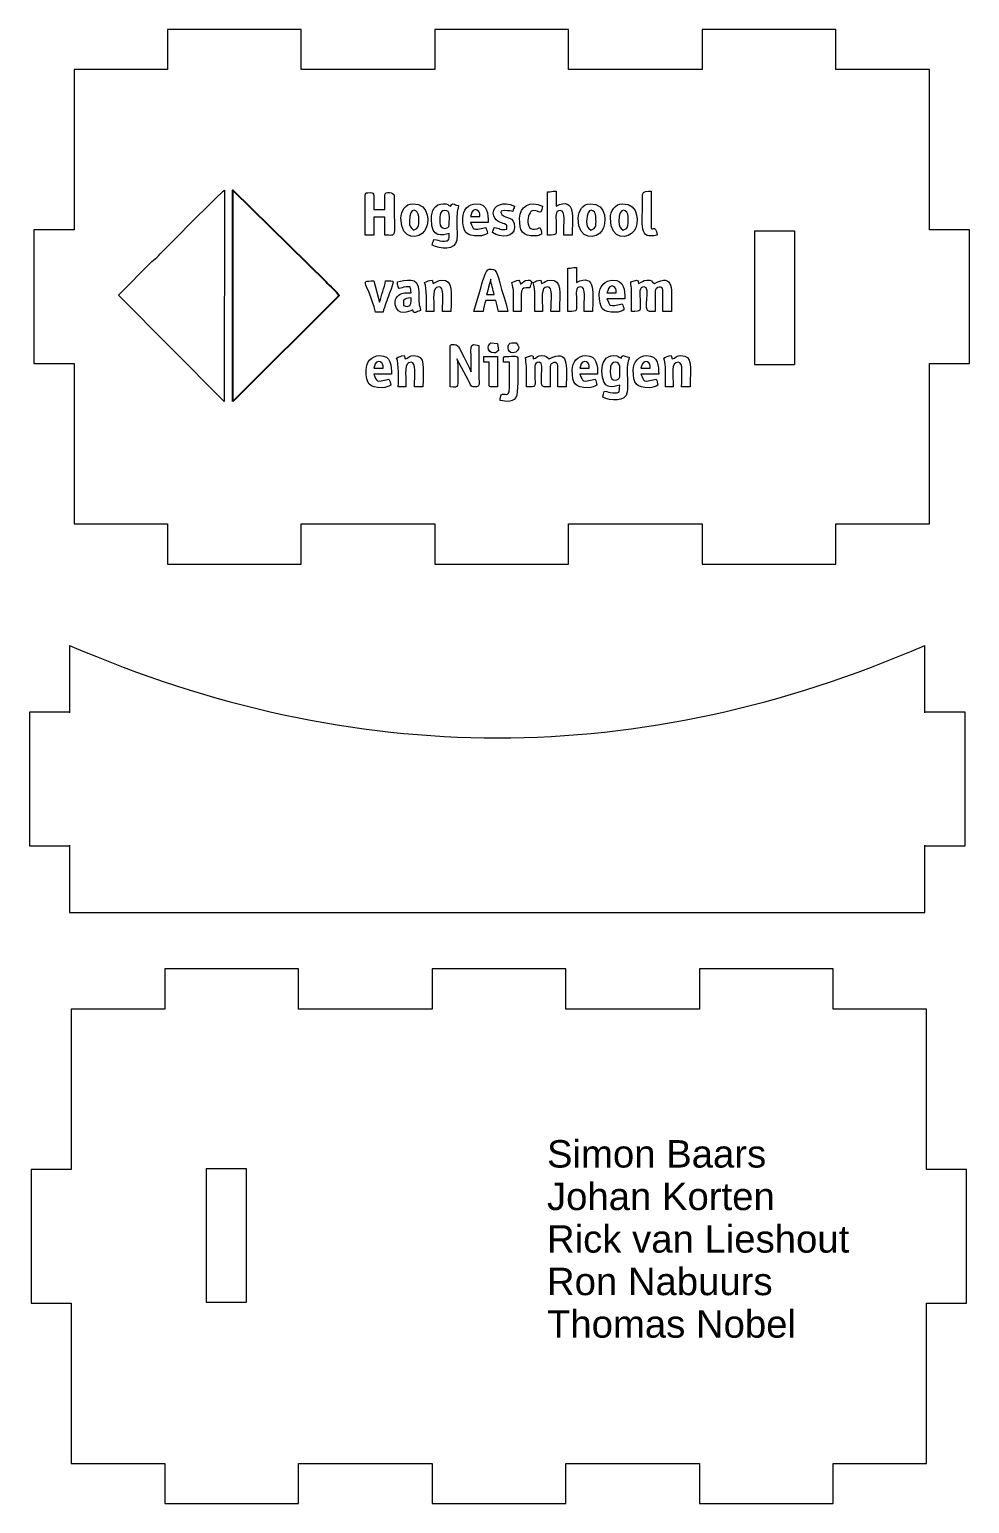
# Model space of a CAD drawing. Header units: centimetres. Extents: x -10.5 to 10.5, y -5.5 to 5.5.
# Drawn here: x -3.48 to 3.49, y -5.41 to 5.51 of the extents above; entities that cross this region are included whole.
import ezdxf

# ---------------------------------------------------------------- set-up
doc = ezdxf.new("R2010")
doc.units = ezdxf.units.CM
doc.header["$MEASUREMENT"] = 0
doc.layers.add('Laag 1', color=7, linetype='Continuous')
doc.styles.add('0', font='arial.ttf', dxfattribs={"height": 1})
doc.styles.add('1', font='Arial', dxfattribs={"height": 1})
doc.styles.add('2', font='Arial', dxfattribs={"height": 1})
doc.styles.add('3', font='Arial', dxfattribs={"height": 1})
doc.styles.add('4', font='Arial', dxfattribs={"height": 1})

msp = doc.modelspace()

# ---------------------------------------------------------------- linework, layer by layer
at = {"layer": 'Laag 1', "color": 1, "lineweight": 9}
for points in [[(-1.46469, 5.51258), (-1.46469, 5.51258), (-2.45526, 5.51258), (-2.45526, 5.51258)], [(-2.45526, 5.51258), (-2.45526, 5.51258), (-2.45526, 5.21541), (-2.45526, 5.21541)], [(-1.46469, 5.21541), (-1.46469, 5.21541), (-1.46469, 5.51258), (-1.46469, 5.51258)], [(0.51644, 5.51258), (0.51644, 5.51258), (-0.47412, 5.51258), (-0.47412, 5.51258)], [(-0.47412, 5.51258), (-0.47412, 5.51258), (-0.47412, 5.21541), (-0.47412, 5.21541)], [(0.51644, 5.21541), (0.51644, 5.21541), (0.51644, 5.51258), (0.51644, 5.51258)], [(2.49758, 5.51258), (2.49758, 5.51258), (1.50701, 5.51258), (1.50701, 5.51258)], [(1.50701, 5.51258), (1.50701, 5.51258), (1.50701, 5.21541), (1.50701, 5.21541)], [(2.49758, 5.21541), (2.49758, 5.21541), (2.49758, 5.51258), (2.49758, 5.51258)], [(-2.45526, 5.21541), (-2.45526, 5.21541), (-3.14865, 5.21541), (-3.14865, 5.21541)], [(-3.14865, 5.21541), (-3.14865, 5.21541), (-3.14865, 4.02673), (-3.14865, 4.02673)], [(-0.47412, 5.21541), (-0.47412, 5.21541), (-1.46469, 5.21541), (-1.46469, 5.21541)], [(1.50701, 5.21541), (1.50701, 5.21541), (0.51644, 5.21541), (0.51644, 5.21541)], [(3.19097, 5.21541), (3.19097, 5.21541), (2.49758, 5.21541), (2.49758, 5.21541)], [(3.19097, 4.02673), (3.19097, 4.02673), (3.19097, 5.21541), (3.19097, 5.21541)], [(-3.14865, 4.02673), (-3.14865, 4.02673), (-3.44582, 4.02673), (-3.44582, 4.02673)], [(-3.44582, 4.02673), (-3.44582, 4.02673), (-3.44582, 3.03616), (-3.44582, 3.03616)], [(1.8938, 4.01997), (1.8938, 4.01997), (2.19097, 4.01997), (2.19097, 4.01997)], [(1.8938, 4.01997), (1.8938, 4.01997), (1.8938, 3.0294), (1.8938, 3.0294)], [(2.19097, 4.01997), (2.19097, 4.01997), (2.19097, 3.0294), (2.19097, 3.0294)], [(3.48814, 4.02673), (3.48814, 4.02673), (3.19097, 4.02673), (3.19097, 4.02673)], [(3.48814, 3.03616), (3.48814, 3.03616), (3.48814, 4.02673), (3.48814, 4.02673)], [(-3.44582, 3.03616), (-3.44582, 3.03616), (-3.14865, 3.03616), (-3.14865, 3.03616)], [(-3.14865, 3.03616), (-3.14865, 3.03616), (-3.14865, 1.84748), (-3.14865, 1.84748)], [(1.8938, 3.0294), (1.8938, 3.0294), (2.19097, 3.0294), (2.19097, 3.0294)], [(3.19097, 1.84748), (3.19097, 1.84748), (3.19097, 3.03616), (3.19097, 3.03616)], [(3.19097, 3.03616), (3.19097, 3.03616), (3.48814, 3.03616), (3.48814, 3.03616)], [(-3.14865, 1.84748), (-3.14865, 1.84748), (-2.45526, 1.84748), (-2.45526, 1.84748)], [(-2.45526, 1.84748), (-2.45526, 1.84748), (-2.45526, 1.55032), (-2.45526, 1.55032)], [(-1.46469, 1.84748), (-1.46469, 1.84748), (-0.47412, 1.84748), (-0.47412, 1.84748)], [(-1.46469, 1.55032), (-1.46469, 1.55032), (-1.46469, 1.84748), (-1.46469, 1.84748)], [(-0.47412, 1.84748), (-0.47412, 1.84748), (-0.47412, 1.55032), (-0.47412, 1.55032)], [(0.51644, 1.55032), (0.51644, 1.55032), (0.51644, 1.84748), (0.51644, 1.84748)], [(0.51644, 1.84748), (0.51644, 1.84748), (1.50701, 1.84748), (1.50701, 1.84748)], [(1.50701, 1.84748), (1.50701, 1.84748), (1.50701, 1.55032), (1.50701, 1.55032)], [(2.49758, 1.55032), (2.49758, 1.55032), (2.49758, 1.84748), (2.49758, 1.84748)], [(2.49758, 1.84748), (2.49758, 1.84748), (3.19097, 1.84748), (3.19097, 1.84748)], [(-2.45526, 1.55032), (-2.45526, 1.55032), (-1.46469, 1.55032), (-1.46469, 1.55032)], [(-0.47412, 1.55032), (-0.47412, 1.55032), (0.51644, 1.55032), (0.51644, 1.55032)], [(1.50701, 1.55032), (1.50701, 1.55032), (2.49758, 1.55032), (2.49758, 1.55032)], [(-3.18213, 0.94739), (-3.18213, 0.94739), (-3.18213, 0.44739), (-3.18213, 0.44739)], [(-3.18213, 0.94739), (-1.06571, 0.03347), (1.04749, 0.03347), (3.15749, 0.94739)], [(3.15749, 0.44739), (3.15749, 0.44739), (3.15749, 0.94739), (3.15749, 0.94739)], [(-3.18213, 0.45305), (-3.18213, 0.45305), (-3.4793, 0.45305), (-3.4793, 0.45305)], [(-3.4793, 0.45305), (-3.4793, 0.45305), (-3.4793, -0.53752), (-3.4793, -0.53752)], [(3.45466, 0.45305), (3.45466, 0.45305), (3.15749, 0.45305), (3.15749, 0.45305)], [(3.45466, -0.53752), (3.45466, -0.53752), (3.45466, 0.45305), (3.45466, 0.45305)], [(-3.4793, -0.53752), (-3.4793, -0.53752), (-3.18213, -0.53752), (-3.18213, -0.53752)], [(-3.18213, -0.53362), (-3.18213, -0.53362), (-3.18213, -1.03362), (-3.18213, -1.03362)], [(3.15749, -1.03312), (3.15749, -1.03312), (3.15749, -0.53312), (3.15749, -0.53312)], [(3.15749, -0.53752), (3.15749, -0.53752), (3.45466, -0.53752), (3.45466, -0.53752)], [(-3.18213, -1.03362), (-3.18213, -1.03362), (3.15749, -1.03312), (3.15749, -1.03312)], [(-1.48585, -1.45126), (-1.48585, -1.45126), (-2.47642, -1.45126), (-2.47642, -1.45126)], [(-2.47642, -1.45126), (-2.47642, -1.45126), (-2.47642, -1.74843), (-2.47642, -1.74843)], [(-1.48585, -1.74843), (-1.48585, -1.74843), (-1.48585, -1.45126), (-1.48585, -1.45126)], [(0.49528, -1.45126), (0.49528, -1.45126), (-0.49528, -1.45126), (-0.49528, -1.45126)], [(-0.49528, -1.45126), (-0.49528, -1.45126), (-0.49528, -1.74843), (-0.49528, -1.74843)], [(0.49528, -1.74843), (0.49528, -1.74843), (0.49528, -1.45126), (0.49528, -1.45126)], [(2.47642, -1.45126), (2.47642, -1.45126), (1.48585, -1.45126), (1.48585, -1.45126)], [(1.48585, -1.45126), (1.48585, -1.45126), (1.48585, -1.74843), (1.48585, -1.74843)], [(2.47642, -1.74843), (2.47642, -1.74843), (2.47642, -1.45126), (2.47642, -1.45126)], [(-2.47642, -1.74843), (-2.47642, -1.74843), (-3.16981, -1.74843), (-3.16981, -1.74843)], [(-3.16981, -1.74843), (-3.16981, -1.74843), (-3.16981, -2.93711), (-3.16981, -2.93711)], [(-0.49528, -1.74843), (-0.49528, -1.74843), (-1.48585, -1.74843), (-1.48585, -1.74843)], [(1.48585, -1.74843), (1.48585, -1.74843), (0.49528, -1.74843), (0.49528, -1.74843)], [(3.16981, -1.74843), (3.16981, -1.74843), (2.47642, -1.74843), (2.47642, -1.74843)], [(3.16981, -2.93711), (3.16981, -2.93711), (3.16981, -1.74843), (3.16981, -1.74843)], [(-3.16981, -2.93711), (-3.16981, -2.93711), (-3.46698, -2.93711), (-3.46698, -2.93711)], [(-3.46698, -2.93711), (-3.46698, -2.93711), (-3.46698, -3.92768), (-3.46698, -3.92768)], [(-2.16981, -2.93035), (-2.16981, -2.93035), (-1.87264, -2.93035), (-1.87264, -2.93035)], [(-2.16981, -2.93035), (-2.16981, -2.93035), (-2.16981, -3.92092), (-2.16981, -3.92092)], [(-1.87264, -2.93035), (-1.87264, -2.93035), (-1.87264, -3.92092), (-1.87264, -3.92092)], [(3.46698, -2.93711), (3.46698, -2.93711), (3.16981, -2.93711), (3.16981, -2.93711)], [(3.46698, -3.92768), (3.46698, -3.92768), (3.46698, -2.93711), (3.46698, -2.93711)], [(-3.46698, -3.92768), (-3.46698, -3.92768), (-3.16981, -3.92768), (-3.16981, -3.92768)], [(-3.16981, -3.92768), (-3.16981, -3.92768), (-3.16981, -5.11636), (-3.16981, -5.11636)], [(-2.16981, -3.92092), (-2.16981, -3.92092), (-1.87264, -3.92092), (-1.87264, -3.92092)], [(3.16981, -5.11636), (3.16981, -5.11636), (3.16981, -3.92768), (3.16981, -3.92768)], [(3.16981, -3.92768), (3.16981, -3.92768), (3.46698, -3.92768), (3.46698, -3.92768)], [(-3.16981, -5.11636), (-3.16981, -5.11636), (-2.47642, -5.11636), (-2.47642, -5.11636)], [(-2.47642, -5.11636), (-2.47642, -5.11636), (-2.47642, -5.41352), (-2.47642, -5.41352)], [(-1.48585, -5.11636), (-1.48585, -5.11636), (-0.49528, -5.11636), (-0.49528, -5.11636)], [(-1.48585, -5.41352), (-1.48585, -5.41352), (-1.48585, -5.11636), (-1.48585, -5.11636)], [(-0.49528, -5.11636), (-0.49528, -5.11636), (-0.49528, -5.41352), (-0.49528, -5.41352)], [(0.49528, -5.41352), (0.49528, -5.41352), (0.49528, -5.11636), (0.49528, -5.11636)], [(0.49528, -5.11636), (0.49528, -5.11636), (1.48585, -5.11636), (1.48585, -5.11636)], [(1.48585, -5.11636), (1.48585, -5.11636), (1.48585, -5.41352), (1.48585, -5.41352)], [(2.47642, -5.41352), (2.47642, -5.41352), (2.47642, -5.11636), (2.47642, -5.11636)], [(2.47642, -5.11636), (2.47642, -5.11636), (3.16981, -5.11636), (3.16981, -5.11636)], [(-2.47642, -5.41352), (-2.47642, -5.41352), (-1.48585, -5.41352), (-1.48585, -5.41352)], [(-0.49528, -5.41352), (-0.49528, -5.41352), (0.49528, -5.41352), (0.49528, -5.41352)], [(1.48585, -5.41352), (1.48585, -5.41352), (2.47642, -5.41352), (2.47642, -5.41352)]]:
    msp.add_open_spline(points, degree=3, dxfattribs=at)
at = {"layer": 'Laag 1', "color": 6, "lineweight": 9}
for points, knots in [([(-2.8201, 3.54206), (-2.8201, 3.54206), (-2.03585, 2.75468), (-2.03585, 2.75468), (-2.03585, 2.75468), (-2.03585, 2.75468), (-2.03428, 4.32159), (-2.03428, 4.32159), (-2.03428, 4.32159), (-2.06119, 4.30357), (-2.47265, 3.8869), (-2.52303, 3.83593), (-2.52303, 3.83593), (-2.5426, 3.81613), (-2.55447, 3.80956), (-2.57343, 3.79203), (-2.57343, 3.79203), (-2.57343, 3.79203), (-2.8201, 3.54206), (-2.8201, 3.54206)], [0, 0, 0, 0, 0.16666667, 0.16666667, 0.16666667, 0.16666667, 0.33333333, 0.33333333, 0.33333333, 0.33333333, 0.5, 0.5, 0.5, 0.5, 0.66666667, 0.66666667, 0.66666667, 0.66666667, 1, 1, 1, 1]), ([(-0.99072, 4.28387), (-0.99072, 4.28387), (-0.99072, 3.98841), (-0.99072, 3.98841), (-0.99072, 3.98841), (-0.99072, 3.98841), (-0.92786, 3.98841), (-0.92786, 3.98841), (-0.92786, 3.98841), (-0.92786, 3.98841), (-0.92786, 4.12042), (-0.92786, 4.12042), (-0.92786, 4.12042), (-0.92786, 4.12042), (-0.84613, 4.12042), (-0.84613, 4.12042), (-0.84613, 4.12042), (-0.84613, 4.12042), (-0.84613, 3.98841), (-0.84613, 3.98841), (-0.84613, 3.98841), (-0.75184, 3.98841), (-0.77698, 3.94559), (-0.77698, 4.27758), (-0.77698, 4.27758), (-0.77698, 4.30969), (-0.84613, 4.31523), (-0.84613, 4.28387), (-0.84613, 4.28387), (-0.84613, 4.28387), (-0.84613, 4.177), (-0.84613, 4.177), (-0.84613, 4.177), (-0.84613, 4.177), (-0.92786, 4.177), (-0.92786, 4.177), (-0.92786, 4.177), (-0.92786, 4.31722), (-0.91646, 4.30273), (-0.97186, 4.30273), (-0.97186, 4.30273), (-0.98635, 4.30273), (-0.99072, 4.29836), (-0.99072, 4.28387)], [0, 0, 0, 0, 0.08333333, 0.08333333, 0.08333333, 0.08333333, 0.16666667, 0.16666667, 0.16666667, 0.16666667, 0.25, 0.25, 0.25, 0.25, 0.33333333, 0.33333333, 0.33333333, 0.33333333, 0.41666667, 0.41666667, 0.41666667, 0.41666667, 0.5, 0.5, 0.5, 0.5, 0.58333333, 0.58333333, 0.58333333, 0.58333333, 0.66666667, 0.66666667, 0.66666667, 0.66666667, 0.75, 0.75, 0.75, 0.75, 0.83333333, 0.83333333, 0.83333333, 0.83333333, 1, 1, 1, 1]), ([(0.36088, 4.30902), (0.36088, 4.30902), (0.36088, 3.98841), (0.36088, 3.98841), (0.36088, 3.98841), (0.44014, 3.98841), (0.42412, 3.98524), (0.42374, 4.08271), (0.42374, 4.08271), (0.42358, 4.1238), (0.41219, 4.17071), (0.45518, 4.17071), (0.45518, 4.17071), (0.4964, 4.17071), (0.48032, 4.07864), (0.48032, 3.98841), (0.48032, 3.98841), (0.48032, 3.98841), (0.54319, 3.98841), (0.54319, 3.98841), (0.54319, 3.98841), (0.54319, 4.10612), (0.5742, 4.28176), (0.42374, 4.20215), (0.42374, 4.20215), (0.42374, 4.20215), (0.42374, 4.3153), (0.42374, 4.3153), (0.42374, 4.3153), (0.39028, 4.3153), (0.38865, 4.30969), (0.36088, 4.30902)], [0, 0, 0, 0, 0.11111111, 0.11111111, 0.11111111, 0.11111111, 0.22222222, 0.22222222, 0.22222222, 0.22222222, 0.33333333, 0.33333333, 0.33333333, 0.33333333, 0.44444444, 0.44444444, 0.44444444, 0.44444444, 0.55555556, 0.55555556, 0.55555556, 0.55555556, 0.66666667, 0.66666667, 0.66666667, 0.66666667, 0.77777778, 0.77777778, 0.77777778, 0.77777778, 1, 1, 1, 1]), ([(1.06497, 4.29016), (1.06497, 4.03738), (1.03641, 3.95685), (1.17184, 3.98841), (1.17184, 3.98841), (1.16405, 4.08198), (1.12783, 4.00269), (1.12783, 4.05127), (1.12783, 4.05127), (1.12783, 4.05127), (1.12783, 4.3153), (1.12783, 4.3153), (1.12783, 4.3153), (1.10317, 4.3153), (1.06497, 4.31399), (1.06497, 4.29016)], [0, 0, 0, 0, 0.2, 0.2, 0.2, 0.2, 0.4, 0.4, 0.4, 0.4, 0.6, 0.6, 0.6, 0.6, 1, 1, 1, 1]), ([(-0.72669, 4.11414), (-0.72669, 3.94099), (-0.58898, 3.96376), (-0.55025, 4.01942), (-0.55025, 4.01942), (-0.51418, 4.07126), (-0.50743, 4.221), (-0.63868, 4.221), (-0.63868, 4.221), (-0.6893, 4.221), (-0.72669, 4.16658), (-0.72669, 4.11414)], [0, 0, 0, 0, 0.25, 0.25, 0.25, 0.25, 0.5, 0.5, 0.5, 0.5, 1, 1, 1, 1]), ([(-0.66382, 4.08899), (-0.66382, 4.21454), (-0.59467, 4.17236), (-0.59467, 4.12671), (-0.59467, 4.12671), (-0.59467, 4.07174), (-0.58665, 4.03678), (-0.63239, 4.02612), (-0.63239, 4.02612), (-0.65353, 4.04028), (-0.66382, 4.05368), (-0.66382, 4.08899)], [0, 0, 0, 0, 0.25, 0.25, 0.25, 0.25, 0.5, 0.5, 0.5, 0.5, 1, 1, 1, 1]), ([(-0.50037, 4.10785), (-0.50037, 3.95772), (-0.41824, 3.98936), (-0.36836, 4.00098), (-0.36836, 4.00098), (-0.36836, 3.94196), (-0.37007, 3.9444), (-0.41865, 3.9444), (-0.41865, 3.9444), (-0.45043, 3.9444), (-0.45204, 3.95452), (-0.48151, 3.95697), (-0.48151, 3.95697), (-0.48746, 3.94458), (-0.4906, 3.92795), (-0.49409, 3.91297), (-0.49409, 3.91297), (-0.437, 3.88558), (-0.32292, 3.87218), (-0.31217, 3.95108), (-0.31217, 3.95108), (-0.30792, 3.98223), (-0.31176, 4.04793), (-0.31178, 4.0827), (-0.31178, 4.0827), (-0.31185, 4.2082), (-0.30331, 4.15908), (-0.2992, 4.20843), (-0.2992, 4.20843), (-0.32563, 4.21063), (-0.31992, 4.21558), (-0.34321, 4.221), (-0.34321, 4.221), (-0.3571, 4.21135), (-0.35102, 4.21998), (-0.35578, 4.20215), (-0.35578, 4.20215), (-0.38462, 4.20985), (-0.37147, 4.221), (-0.41236, 4.221), (-0.41236, 4.221), (-0.47443, 4.221), (-0.50037, 4.16962), (-0.50037, 4.10785)], [0, 0, 0, 0, 0.08333333, 0.08333333, 0.08333333, 0.08333333, 0.16666667, 0.16666667, 0.16666667, 0.16666667, 0.25, 0.25, 0.25, 0.25, 0.33333333, 0.33333333, 0.33333333, 0.33333333, 0.41666667, 0.41666667, 0.41666667, 0.41666667, 0.5, 0.5, 0.5, 0.5, 0.58333333, 0.58333333, 0.58333333, 0.58333333, 0.66666667, 0.66666667, 0.66666667, 0.66666667, 0.75, 0.75, 0.75, 0.75, 0.83333333, 0.83333333, 0.83333333, 0.83333333, 1, 1, 1, 1]), ([(-0.43751, 4.0827), (-0.43751, 4.11487), (-0.44557, 4.17071), (-0.39979, 4.17071), (-0.39979, 4.17071), (-0.35703, 4.17071), (-0.36836, 4.1283), (-0.36836, 4.06384), (-0.36836, 4.06384), (-0.36836, 4.03282), (-0.43751, 4.02042), (-0.43751, 4.0827)], [0, 0, 0, 0, 0.25, 0.25, 0.25, 0.25, 0.5, 0.5, 0.5, 0.5, 1, 1, 1, 1]), ([(-0.26777, 4.11414), (-0.26777, 4.00889), (-0.24473, 3.98212), (-0.14833, 3.98212), (-0.14833, 3.98212), (-0.12059, 3.98212), (-0.10355, 3.99141), (-0.08546, 4.00098), (-0.08546, 4.00098), (-0.08707, 4.02025), (-0.09142, 4.0312), (-0.09804, 4.04498), (-0.09804, 4.04498), (-0.20261, 4.02062), (-0.18436, 4.02677), (-0.21119, 4.0827), (-0.21119, 4.0827), (-0.21119, 4.0827), (-0.07918, 4.0827), (-0.07918, 4.0827), (-0.07918, 4.0827), (-0.07918, 4.14281), (-0.08216, 4.221), (-0.16719, 4.221), (-0.16719, 4.221), (-0.22684, 4.221), (-0.26777, 4.17278), (-0.26777, 4.11414)], [0, 0, 0, 0, 0.125, 0.125, 0.125, 0.125, 0.25, 0.25, 0.25, 0.25, 0.375, 0.375, 0.375, 0.375, 0.5, 0.5, 0.5, 0.5, 0.625, 0.625, 0.625, 0.625, 0.75, 0.75, 0.75, 0.75, 1, 1, 1, 1]), ([(-0.17347, 4.177), (-0.15882, 4.177), (-0.14204, 4.16023), (-0.14204, 4.14557), (-0.14204, 4.14557), (-0.14204, 4.14557), (-0.14204, 4.12671), (-0.14204, 4.12671), (-0.14204, 4.12671), (-0.14204, 4.12671), (-0.21119, 4.12671), (-0.21119, 4.12671), (-0.21119, 4.12671), (-0.20253, 4.14476), (-0.20286, 4.177), (-0.17347, 4.177)], [0, 0, 0, 0, 0.2, 0.2, 0.2, 0.2, 0.4, 0.4, 0.4, 0.4, 0.6, 0.6, 0.6, 0.6, 1, 1, 1, 1]), ([(-0.04146, 4.15185), (-0.04146, 4.08926), (0.02096, 4.08068), (0.0409, 4.07076), (0.0409, 4.07076), (0.06296, 4.05978), (0.05912, 4.06306), (0.05912, 4.03241), (0.05912, 4.03241), (0.01113, 4.02123), (0.00894, 4.04131), (-0.03517, 4.04498), (-0.03517, 4.04498), (-0.03972, 4.02547), (-0.0432, 4.02678), (-0.04774, 4.00726), (-0.04774, 4.00726), (0.01663, 3.96416), (0.1157, 3.97287), (0.1157, 4.04498), (0.1157, 4.04498), (0.1157, 4.13375), (0.05051, 4.10745), (0.02208, 4.14136), (0.02208, 4.14136), (-0.01716, 4.18817), (0.09388, 4.16463), (0.10313, 4.16443), (0.10313, 4.16443), (0.10768, 4.18394), (0.11116, 4.18264), (0.1157, 4.20215), (0.1157, 4.20215), (0.0299, 4.24755), (-0.04146, 4.20229), (-0.04146, 4.15185)], [0, 0, 0, 0, 0.1, 0.1, 0.1, 0.1, 0.2, 0.2, 0.2, 0.2, 0.3, 0.3, 0.3, 0.3, 0.4, 0.4, 0.4, 0.4, 0.5, 0.5, 0.5, 0.5, 0.6, 0.6, 0.6, 0.6, 0.7, 0.7, 0.7, 0.7, 0.8, 0.8, 0.8, 0.8, 1, 1, 1, 1]), ([(0.15342, 4.11414), (0.15342, 4.01564), (0.16841, 3.98212), (0.27287, 3.98212), (0.27287, 3.98212), (0.2957, 3.98212), (0.29492, 3.98958), (0.31687, 3.99469), (0.31687, 3.99469), (0.31636, 4.01776), (0.31171, 4.02953), (0.3043, 4.04498), (0.3043, 4.04498), (0.17886, 3.97861), (0.20769, 4.17071), (0.25401, 4.17071), (0.25401, 4.17071), (0.2931, 4.17071), (0.27636, 4.16099), (0.31059, 4.15814), (0.31059, 4.15814), (0.31601, 4.18143), (0.32096, 4.17572), (0.32316, 4.20215), (0.32316, 4.20215), (0.23038, 4.25124), (0.15342, 4.19767), (0.15342, 4.11414)], [0, 0, 0, 0, 0.125, 0.125, 0.125, 0.125, 0.25, 0.25, 0.25, 0.25, 0.375, 0.375, 0.375, 0.375, 0.5, 0.5, 0.5, 0.5, 0.625, 0.625, 0.625, 0.625, 0.75, 0.75, 0.75, 0.75, 1, 1, 1, 1]), ([(0.58719, 4.11414), (0.58719, 3.94099), (0.7249, 3.96376), (0.76363, 4.01942), (0.76363, 4.01942), (0.7997, 4.07126), (0.80645, 4.221), (0.6752, 4.221), (0.6752, 4.221), (0.62458, 4.221), (0.58719, 4.16658), (0.58719, 4.11414)], [0, 0, 0, 0, 0.25, 0.25, 0.25, 0.25, 0.5, 0.5, 0.5, 0.5, 1, 1, 1, 1]), ([(0.65006, 4.08899), (0.65006, 4.21454), (0.71921, 4.17236), (0.71921, 4.12671), (0.71921, 4.12671), (0.71921, 4.07174), (0.72723, 4.03678), (0.68149, 4.02612), (0.68149, 4.02612), (0.66035, 4.04028), (0.65006, 4.05368), (0.65006, 4.08899)], [0, 0, 0, 0, 0.25, 0.25, 0.25, 0.25, 0.5, 0.5, 0.5, 0.5, 1, 1, 1, 1]), ([(0.82608, 4.11414), (0.82608, 3.94099), (0.96379, 3.96376), (1.00252, 4.01942), (1.00252, 4.01942), (1.03859, 4.07126), (1.04534, 4.221), (0.91409, 4.221), (0.91409, 4.221), (0.86346, 4.221), (0.82608, 4.16658), (0.82608, 4.11414)], [0, 0, 0, 0, 0.25, 0.25, 0.25, 0.25, 0.5, 0.5, 0.5, 0.5, 1, 1, 1, 1]), ([(0.88894, 4.08899), (0.88894, 4.21454), (0.9581, 4.17236), (0.9581, 4.12671), (0.9581, 4.12671), (0.9581, 4.07174), (0.96612, 4.03678), (0.92038, 4.02612), (0.92038, 4.02612), (0.89924, 4.04028), (0.88894, 4.05368), (0.88894, 4.08899)], [0, 0, 0, 0, 0.25, 0.25, 0.25, 0.25, 0.5, 0.5, 0.5, 0.5, 1, 1, 1, 1]), ([(-0.18605, 3.42262), (-0.18605, 3.42262), (-0.1169, 3.42262), (-0.1169, 3.42262), (-0.1169, 3.42262), (-0.11474, 3.4485), (-0.10382, 3.47953), (-0.09804, 3.50434), (-0.09804, 3.50434), (-0.09804, 3.50434), (-0.0226, 3.50434), (-0.0226, 3.50434), (-0.0226, 3.50434), (-0.01682, 3.47953), (-0.00589, 3.4485), (-0.00374, 3.42262), (-0.00374, 3.42262), (-0.00374, 3.42262), (0.06541, 3.42262), (0.06541, 3.42262), (0.06541, 3.42262), (0.06484, 3.44804), (0.02932, 3.5513), (0.02008, 3.58474), (0.02008, 3.58474), (-0.02134, 3.73454), (-0.01525, 3.73695), (-0.07289, 3.73695), (-0.07289, 3.73695), (-0.09985, 3.73695), (-0.1246, 3.62585), (-0.13655, 3.58687), (-0.13655, 3.58687), (-0.13655, 3.58687), (-0.18605, 3.42262), (-0.18605, 3.42262)], [0, 0, 0, 0, 0.1, 0.1, 0.1, 0.1, 0.2, 0.2, 0.2, 0.2, 0.3, 0.3, 0.3, 0.3, 0.4, 0.4, 0.4, 0.4, 0.5, 0.5, 0.5, 0.5, 0.6, 0.6, 0.6, 0.6, 0.7, 0.7, 0.7, 0.7, 0.8, 0.8, 0.8, 0.8, 1, 1, 1, 1]), ([(0.51175, 3.74323), (0.51175, 3.74323), (0.51175, 3.42262), (0.51175, 3.42262), (0.51175, 3.42262), (0.59101, 3.42262), (0.57499, 3.41946), (0.57461, 3.51693), (0.57461, 3.51693), (0.57445, 3.55801), (0.56306, 3.60493), (0.60605, 3.60493), (0.60605, 3.60493), (0.64728, 3.60493), (0.6312, 3.51286), (0.6312, 3.42262), (0.6312, 3.42262), (0.6312, 3.42262), (0.69406, 3.42262), (0.69406, 3.42262), (0.69406, 3.42262), (0.69406, 3.54033), (0.72507, 3.71597), (0.57462, 3.63636), (0.57462, 3.63636), (0.57462, 3.63636), (0.57462, 3.74952), (0.57462, 3.74952), (0.57462, 3.74952), (0.54115, 3.74952), (0.53953, 3.7439), (0.51175, 3.74323)], [0, 0, 0, 0, 0.11111111, 0.11111111, 0.11111111, 0.11111111, 0.22222222, 0.22222222, 0.22222222, 0.22222222, 0.33333333, 0.33333333, 0.33333333, 0.33333333, 0.44444444, 0.44444444, 0.44444444, 0.44444444, 0.55555556, 0.55555556, 0.55555556, 0.55555556, 0.66666667, 0.66666667, 0.66666667, 0.66666667, 0.77777778, 0.77777778, 0.77777778, 0.77777778, 1, 1, 1, 1]), ([(-0.91528, 3.41633), (-0.91528, 3.41633), (-0.85871, 3.41633), (-0.85871, 3.41633), (-0.85871, 3.41633), (-0.84746, 3.46459), (-0.82855, 3.50562), (-0.81227, 3.55221), (-0.81227, 3.55221), (-0.77445, 3.66044), (-0.76774, 3.64893), (-0.83984, 3.64893), (-0.83984, 3.64893), (-0.8418, 3.62544), (-0.85387, 3.5961), (-0.86136, 3.56987), (-0.86136, 3.56987), (-0.86966, 3.54082), (-0.87704, 3.52101), (-0.88385, 3.49177), (-0.88385, 3.49177), (-0.88385, 3.49177), (-0.92786, 3.64893), (-0.92786, 3.64893), (-0.92786, 3.64893), (-1.04635, 3.64893), (-0.96764, 3.64106), (-0.91528, 3.41633)], [0, 0, 0, 0, 0.125, 0.125, 0.125, 0.125, 0.25, 0.25, 0.25, 0.25, 0.375, 0.375, 0.375, 0.375, 0.5, 0.5, 0.5, 0.5, 0.625, 0.625, 0.625, 0.625, 0.75, 0.75, 0.75, 0.75, 1, 1, 1, 1]), ([(-0.75183, 3.64265), (-0.75183, 3.61207), (-0.74963, 3.61196), (-0.73926, 3.59235), (-0.73926, 3.59235), (-0.70266, 3.60088), (-0.70767, 3.60493), (-0.65754, 3.60493), (-0.65754, 3.60493), (-0.65323, 3.58643), (-0.65125, 3.58574), (-0.65125, 3.56092), (-0.65125, 3.56092), (-0.68328, 3.56092), (-0.71459, 3.56324), (-0.7407, 3.5435), (-0.7407, 3.5435), (-0.7749, 3.51763), (-0.77653, 3.47892), (-0.75945, 3.44643), (-0.75945, 3.44643), (-0.72643, 3.3836), (-0.64087, 3.43461), (-0.63868, 3.43519), (-0.63868, 3.43519), (-0.62984, 3.39829), (-0.61387, 3.42151), (-0.5821, 3.42891), (-0.5821, 3.42891), (-0.58709, 3.48886), (-0.59514, 3.43658), (-0.59441, 3.56747), (-0.59441, 3.56747), (-0.59369, 3.69666), (-0.69621, 3.64728), (-0.75183, 3.64265)], [0, 0, 0, 0, 0.1, 0.1, 0.1, 0.1, 0.2, 0.2, 0.2, 0.2, 0.3, 0.3, 0.3, 0.3, 0.4, 0.4, 0.4, 0.4, 0.5, 0.5, 0.5, 0.5, 0.6, 0.6, 0.6, 0.6, 0.7, 0.7, 0.7, 0.7, 0.8, 0.8, 0.8, 0.8, 1, 1, 1, 1]), ([(-0.55067, 3.63636), (-0.532, 3.59747), (-0.53809, 3.47295), (-0.53809, 3.42262), (-0.53809, 3.42262), (-0.53809, 3.42262), (-0.48151, 3.42262), (-0.48151, 3.42262), (-0.48151, 3.42262), (-0.48151, 3.52177), (-0.49945, 3.60493), (-0.4438, 3.60493), (-0.4438, 3.60493), (-0.40257, 3.60493), (-0.41865, 3.51286), (-0.41865, 3.42262), (-0.41865, 3.42262), (-0.41865, 3.42262), (-0.35578, 3.42262), (-0.35578, 3.42262), (-0.35578, 3.42262), (-0.35578, 3.56954), (-0.33261, 3.65522), (-0.42494, 3.65522), (-0.42494, 3.65522), (-0.45501, 3.65522), (-0.46261, 3.6368), (-0.4878, 3.63007), (-0.4878, 3.63007), (-0.4878, 3.63007), (-0.49486, 3.65498), (-0.49486, 3.65498), (-0.49486, 3.65498), (-0.5185, 3.65319), (-0.53354, 3.64542), (-0.55067, 3.63636)], [0, 0, 0, 0, 0.1, 0.1, 0.1, 0.1, 0.2, 0.2, 0.2, 0.2, 0.3, 0.3, 0.3, 0.3, 0.4, 0.4, 0.4, 0.4, 0.5, 0.5, 0.5, 0.5, 0.6, 0.6, 0.6, 0.6, 0.7, 0.7, 0.7, 0.7, 0.8, 0.8, 0.8, 0.8, 1, 1, 1, 1]), ([(-0.06032, 3.66151), (-0.05731, 3.62536), (-0.04303, 3.58208), (-0.03517, 3.54835), (-0.03517, 3.54835), (-0.03517, 3.54835), (-0.09175, 3.54835), (-0.09175, 3.54835), (-0.09175, 3.54835), (-0.08496, 3.5625), (-0.08147, 3.58275), (-0.07664, 3.60239), (-0.07664, 3.60239), (-0.07664, 3.60239), (-0.06032, 3.66151), (-0.06032, 3.66151)], [0, 0, 0, 0, 0.2, 0.2, 0.2, 0.2, 0.4, 0.4, 0.4, 0.4, 0.6, 0.6, 0.6, 0.6, 1, 1, 1, 1]), ([(0.09684, 3.63636), (0.09938, 3.60588), (0.10942, 3.59695), (0.10942, 3.56092), (0.10942, 3.56092), (0.10942, 3.56092), (0.10942, 3.42262), (0.10942, 3.42262), (0.10942, 3.42262), (0.10942, 3.42262), (0.166, 3.42262), (0.166, 3.42262), (0.166, 3.42262), (0.166, 3.59065), (0.14885, 3.59864), (0.22886, 3.59864), (0.22886, 3.59864), (0.23538, 3.62663), (0.25861, 3.65522), (0.21629, 3.65522), (0.21629, 3.65522), (0.18472, 3.65522), (0.17981, 3.63725), (0.15971, 3.62379), (0.15971, 3.62379), (0.15586, 3.64032), (0.15399, 3.64226), (0.14714, 3.65522), (0.14714, 3.65522), (0.1252, 3.65011), (0.11432, 3.64561), (0.09684, 3.63636)], [0, 0, 0, 0, 0.11111111, 0.11111111, 0.11111111, 0.11111111, 0.22222222, 0.22222222, 0.22222222, 0.22222222, 0.33333333, 0.33333333, 0.33333333, 0.33333333, 0.44444444, 0.44444444, 0.44444444, 0.44444444, 0.55555556, 0.55555556, 0.55555556, 0.55555556, 0.66666667, 0.66666667, 0.66666667, 0.66666667, 0.77777778, 0.77777778, 0.77777778, 0.77777778, 1, 1, 1, 1]), ([(0.25401, 3.63636), (0.27267, 3.59747), (0.26658, 3.47295), (0.26658, 3.42262), (0.26658, 3.42262), (0.26658, 3.42262), (0.32316, 3.42262), (0.32316, 3.42262), (0.32316, 3.42262), (0.32316, 3.52177), (0.30522, 3.60493), (0.36088, 3.60493), (0.36088, 3.60493), (0.4021, 3.60493), (0.38602, 3.51286), (0.38602, 3.42262), (0.38602, 3.42262), (0.38602, 3.42262), (0.44889, 3.42262), (0.44889, 3.42262), (0.44889, 3.42262), (0.44889, 3.56954), (0.47206, 3.65522), (0.37974, 3.65522), (0.37974, 3.65522), (0.34966, 3.65522), (0.34206, 3.6368), (0.31687, 3.63007), (0.31687, 3.63007), (0.31687, 3.63007), (0.30982, 3.65498), (0.30982, 3.65498), (0.30982, 3.65498), (0.28617, 3.65319), (0.27113, 3.64542), (0.25401, 3.63636)], [0, 0, 0, 0, 0.1, 0.1, 0.1, 0.1, 0.2, 0.2, 0.2, 0.2, 0.3, 0.3, 0.3, 0.3, 0.4, 0.4, 0.4, 0.4, 0.5, 0.5, 0.5, 0.5, 0.6, 0.6, 0.6, 0.6, 0.7, 0.7, 0.7, 0.7, 0.8, 0.8, 0.8, 0.8, 1, 1, 1, 1]), ([(0.74436, 3.54835), (0.74436, 3.44311), (0.7674, 3.41633), (0.8638, 3.41633), (0.8638, 3.41633), (0.89154, 3.41633), (0.90858, 3.42563), (0.92666, 3.43519), (0.92666, 3.43519), (0.92506, 3.45446), (0.92071, 3.46541), (0.91409, 3.4792), (0.91409, 3.4792), (0.80952, 3.45484), (0.82777, 3.46098), (0.80093, 3.51692), (0.80093, 3.51692), (0.80093, 3.51692), (0.93295, 3.51692), (0.93295, 3.51692), (0.93295, 3.51692), (0.93295, 3.57702), (0.92997, 3.65522), (0.84494, 3.65522), (0.84494, 3.65522), (0.78529, 3.65522), (0.74436, 3.60699), (0.74436, 3.54835)], [0, 0, 0, 0, 0.125, 0.125, 0.125, 0.125, 0.25, 0.25, 0.25, 0.25, 0.375, 0.375, 0.375, 0.375, 0.5, 0.5, 0.5, 0.5, 0.625, 0.625, 0.625, 0.625, 0.75, 0.75, 0.75, 0.75, 1, 1, 1, 1]), ([(0.83865, 3.61121), (0.85331, 3.61121), (0.87009, 3.59444), (0.87009, 3.57978), (0.87009, 3.57978), (0.87009, 3.57978), (0.87009, 3.56092), (0.87009, 3.56092), (0.87009, 3.56092), (0.87009, 3.56092), (0.80093, 3.56092), (0.80093, 3.56092), (0.80093, 3.56092), (0.80959, 3.57898), (0.80926, 3.61121), (0.83865, 3.61121)], [0, 0, 0, 0, 0.2, 0.2, 0.2, 0.2, 0.4, 0.4, 0.4, 0.4, 0.6, 0.6, 0.6, 0.6, 1, 1, 1, 1]), ([(0.97725, 3.64177), (0.97695, 3.61078), (0.98324, 3.6084), (0.98324, 3.5735), (0.98324, 3.5735), (0.98324, 3.5735), (0.98324, 3.42262), (0.98324, 3.42262), (0.98324, 3.42262), (1.0625, 3.42262), (1.04648, 3.41946), (1.0461, 3.51693), (1.0461, 3.51693), (1.04594, 3.55801), (1.03455, 3.60493), (1.07754, 3.60493), (1.07754, 3.60493), (1.12979, 3.60493), (1.06301, 3.42262), (1.11526, 3.42262), (1.11526, 3.42262), (1.11526, 3.42262), (1.15926, 3.42262), (1.15926, 3.42262), (1.15926, 3.42262), (1.15926, 3.42262), (1.15926, 3.5735), (1.15926, 3.5735), (1.15926, 3.5735), (1.15926, 3.60442), (1.21584, 3.61924), (1.21584, 3.57978), (1.21584, 3.57978), (1.21584, 3.57978), (1.21584, 3.42262), (1.21584, 3.42262), (1.21584, 3.42262), (1.21584, 3.42262), (1.27871, 3.42262), (1.27871, 3.42262), (1.27871, 3.42262), (1.27871, 3.58334), (1.30196, 3.70891), (1.15298, 3.63007), (1.15298, 3.63007), (1.12989, 3.64553), (1.13391, 3.65522), (1.0964, 3.65522), (1.0964, 3.65522), (1.06633, 3.65522), (1.05872, 3.6368), (1.03353, 3.63007), (1.03353, 3.63007), (1.03111, 3.65927), (1.04028, 3.64107), (1.02096, 3.65522), (1.02096, 3.65522), (1.02096, 3.65522), (0.97725, 3.64177), (0.97725, 3.64177)], [0, 0, 0, 0, 0.0625, 0.0625, 0.0625, 0.0625, 0.125, 0.125, 0.125, 0.125, 0.1875, 0.1875, 0.1875, 0.1875, 0.25, 0.25, 0.25, 0.25, 0.3125, 0.3125, 0.3125, 0.3125, 0.375, 0.375, 0.375, 0.375, 0.4375, 0.4375, 0.4375, 0.4375, 0.5, 0.5, 0.5, 0.5, 0.5625, 0.5625, 0.5625, 0.5625, 0.625, 0.625, 0.625, 0.625, 0.6875, 0.6875, 0.6875, 0.6875, 0.75, 0.75, 0.75, 0.75, 0.8125, 0.8125, 0.8125, 0.8125, 0.875, 0.875, 0.875, 0.875, 1, 1, 1, 1]), ([(-0.6764, 3.46034), (-0.69337, 3.46034), (-0.69373, 3.46334), (-0.70783, 3.46662), (-0.70783, 3.46662), (-0.70783, 3.46662), (-0.70783, 3.50434), (-0.70783, 3.50434), (-0.70783, 3.50434), (-0.68919, 3.51682), (-0.68245, 3.52251), (-0.65125, 3.5232), (-0.65125, 3.5232), (-0.65125, 3.49539), (-0.64491, 3.46034), (-0.6764, 3.46034)], [0, 0, 0, 0, 0.2, 0.2, 0.2, 0.2, 0.4, 0.4, 0.4, 0.4, 0.6, 0.6, 0.6, 0.6, 1, 1, 1, 1]), ([(-0.36207, 3.15859), (-0.36207, 3.15859), (-0.36207, 2.86312), (-0.36207, 2.86312), (-0.36207, 2.86312), (-0.28921, 2.86312), (-0.30549, 2.83982), (-0.30549, 3.02657), (-0.30549, 3.02657), (-0.30549, 3.04824), (-0.31014, 3.05091), (-0.31178, 3.07058), (-0.31178, 3.07058), (-0.31178, 3.07058), (-0.22582, 2.91136), (-0.22582, 2.91136), (-0.22582, 2.91136), (-0.20314, 2.86488), (-0.20776, 2.86312), (-0.16719, 2.86312), (-0.16719, 2.86312), (-0.13981, 2.86312), (-0.14782, 2.89681), (-0.14821, 2.92587), (-0.14821, 2.92587), (-0.14821, 2.92587), (-0.14833, 3.17116), (-0.14833, 3.17116), (-0.14833, 3.17116), (-0.22409, 3.18881), (-0.20491, 3.17885), (-0.20491, 2.97628), (-0.20491, 2.97628), (-0.20579, 2.97754), (-0.20686, 2.9812), (-0.20719, 2.98029), (-0.20719, 2.98029), (-0.2104, 2.97128), (-0.21089, 2.98694), (-0.21163, 2.98841), (-0.21163, 2.98841), (-0.21331, 2.99174), (-0.21583, 2.9973), (-0.21769, 3.00121), (-0.21769, 3.00121), (-0.21769, 3.00121), (-0.25728, 3.08106), (-0.25728, 3.08106), (-0.25728, 3.08106), (-0.29866, 3.1645), (-0.30094, 3.17744), (-0.34321, 3.17744), (-0.34321, 3.17744), (-0.3577, 3.17744), (-0.36207, 3.17307), (-0.36207, 3.15859)], [0, 0, 0, 0, 0.06666667, 0.06666667, 0.06666667, 0.06666667, 0.13333333, 0.13333333, 0.13333333, 0.13333333, 0.2, 0.2, 0.2, 0.2, 0.26666667, 0.26666667, 0.26666667, 0.26666667, 0.33333333, 0.33333333, 0.33333333, 0.33333333, 0.4, 0.4, 0.4, 0.4, 0.46666667, 0.46666667, 0.46666667, 0.46666667, 0.53333333, 0.53333333, 0.53333333, 0.53333333, 0.6, 0.6, 0.6, 0.6, 0.66666667, 0.66666667, 0.66666667, 0.66666667, 0.73333333, 0.73333333, 0.73333333, 0.73333333, 0.8, 0.8, 0.8, 0.8, 0.86666667, 0.86666667, 0.86666667, 0.86666667, 1, 1, 1, 1]), ([(-0.07918, 3.15859), (-0.07918, 3.12924), (-0.06452, 3.11458), (-0.03517, 3.11458), (-0.03517, 3.11458), (-0.02006, 3.11458), (-0.01669, 3.12477), (-0.00374, 3.13344), (-0.00374, 3.13344), (-0.00374, 3.13344), (-0.01003, 3.18373), (-0.01003, 3.18373), (-0.01003, 3.18373), (-0.01003, 3.18373), (-0.06032, 3.19002), (-0.06032, 3.19002), (-0.06032, 3.19002), (-0.06899, 3.17707), (-0.07918, 3.1737), (-0.07918, 3.15859)], [0, 0, 0, 0, 0.16666667, 0.16666667, 0.16666667, 0.16666667, 0.33333333, 0.33333333, 0.33333333, 0.33333333, 0.5, 0.5, 0.5, 0.5, 0.66666667, 0.66666667, 0.66666667, 0.66666667, 1, 1, 1, 1]), ([(0.10313, 3.11458), (0.13965, 3.11458), (0.14714, 3.15228), (0.14714, 3.1523), (0.14714, 3.1523), (0.14714, 3.16713), (0.13481, 3.18027), (0.12828, 3.19002), (0.12828, 3.19002), (0.12828, 3.19002), (0.09684, 3.19002), (0.09684, 3.19002), (0.09684, 3.19002), (0.054, 3.19002), (0.06287, 3.11458), (0.10313, 3.11458)], [0, 0, 0, 0, 0.2, 0.2, 0.2, 0.2, 0.4, 0.4, 0.4, 0.4, 0.6, 0.6, 0.6, 0.6, 1, 1, 1, 1]), ([(-0.98444, 2.98885), (-0.98444, 2.88361), (-0.96139, 2.85683), (-0.86499, 2.85683), (-0.86499, 2.85683), (-0.83725, 2.85683), (-0.82021, 2.86613), (-0.80213, 2.87569), (-0.80213, 2.87569), (-0.80373, 2.89497), (-0.80809, 2.90591), (-0.8147, 2.9197), (-0.8147, 2.9197), (-0.91927, 2.89533), (-0.90102, 2.90148), (-0.92786, 2.95742), (-0.92786, 2.95742), (-0.92786, 2.95742), (-0.79584, 2.95742), (-0.79584, 2.95742), (-0.79584, 2.95742), (-0.79584, 3.01752), (-0.79882, 3.09572), (-0.88385, 3.09572), (-0.88385, 3.09572), (-0.9435, 3.09572), (-0.98444, 3.04749), (-0.98444, 2.98885)], [0, 0, 0, 0, 0.125, 0.125, 0.125, 0.125, 0.25, 0.25, 0.25, 0.25, 0.375, 0.375, 0.375, 0.375, 0.5, 0.5, 0.5, 0.5, 0.625, 0.625, 0.625, 0.625, 0.75, 0.75, 0.75, 0.75, 1, 1, 1, 1]), ([(-0.75812, 3.07686), (-0.73946, 3.03797), (-0.74555, 2.91345), (-0.74555, 2.86312), (-0.74555, 2.86312), (-0.74555, 2.86312), (-0.68897, 2.86312), (-0.68897, 2.86312), (-0.68897, 2.86312), (-0.68897, 2.96227), (-0.70691, 3.04543), (-0.65125, 3.04543), (-0.65125, 3.04543), (-0.61002, 3.04543), (-0.6261, 2.95336), (-0.6261, 2.86312), (-0.6261, 2.86312), (-0.6261, 2.86312), (-0.56324, 2.86312), (-0.56324, 2.86312), (-0.56324, 2.86312), (-0.56324, 3.01004), (-0.54006, 3.09572), (-0.63239, 3.09572), (-0.63239, 3.09572), (-0.66246, 3.09572), (-0.67007, 3.0773), (-0.69526, 3.07058), (-0.69526, 3.07058), (-0.69526, 3.07058), (-0.70231, 3.09548), (-0.70231, 3.09548), (-0.70231, 3.09548), (-0.72596, 3.09369), (-0.741, 3.08592), (-0.75812, 3.07686)], [0, 0, 0, 0, 0.1, 0.1, 0.1, 0.1, 0.2, 0.2, 0.2, 0.2, 0.3, 0.3, 0.3, 0.3, 0.4, 0.4, 0.4, 0.4, 0.5, 0.5, 0.5, 0.5, 0.6, 0.6, 0.6, 0.6, 0.7, 0.7, 0.7, 0.7, 0.8, 0.8, 0.8, 0.8, 1, 1, 1, 1]), ([(-0.11061, 3.04543), (-0.11061, 3.04543), (-0.07289, 3.04543), (-0.07289, 3.04543), (-0.07289, 3.04543), (-0.07289, 3.04543), (-0.07289, 2.88198), (-0.07289, 2.88198), (-0.07289, 2.88198), (-0.07289, 2.86749), (-0.06852, 2.86312), (-0.05403, 2.86312), (-0.05403, 2.86312), (-0.05403, 2.86312), (-0.01003, 2.86312), (-0.01003, 2.86312), (-0.01003, 2.86312), (-0.01003, 2.86312), (-0.01003, 3.08943), (-0.01003, 3.08943), (-0.01003, 3.08943), (-0.01003, 3.08943), (-0.11061, 3.08943), (-0.11061, 3.08943), (-0.11061, 3.08943), (-0.11061, 3.08943), (-0.11061, 3.04543), (-0.11061, 3.04543)], [0, 0, 0, 0, 0.125, 0.125, 0.125, 0.125, 0.25, 0.25, 0.25, 0.25, 0.375, 0.375, 0.375, 0.375, 0.5, 0.5, 0.5, 0.5, 0.625, 0.625, 0.625, 0.625, 0.75, 0.75, 0.75, 0.75, 1, 1, 1, 1]), ([(0.03398, 3.07058), (0.03398, 3.07058), (0.03398, 3.04543), (0.03398, 3.04543), (0.03398, 3.04543), (0.03398, 3.04543), (0.07799, 3.04543), (0.07799, 3.04543), (0.07799, 3.04543), (0.07799, 3.04543), (0.07799, 2.85683), (0.07799, 2.85683), (0.07799, 2.85683), (0.07799, 2.77147), (0.03754, 2.82827), (0.01775, 2.80402), (0.01775, 2.80402), (0.01198, 2.79695), (0.00911, 2.77488), (0.00883, 2.76254), (0.00883, 2.76254), (0.05242, 2.75238), (0.1176, 2.74519), (0.13194, 2.80288), (0.13194, 2.80288), (0.14484, 2.85476), (0.14085, 3.01117), (0.14085, 3.07058), (0.14085, 3.07058), (0.14085, 3.09796), (0.11421, 3.08943), (0.05284, 3.08943), (0.05284, 3.08943), (0.03835, 3.08943), (0.03398, 3.08506), (0.03398, 3.07058)], [0, 0, 0, 0, 0.1, 0.1, 0.1, 0.1, 0.2, 0.2, 0.2, 0.2, 0.3, 0.3, 0.3, 0.3, 0.4, 0.4, 0.4, 0.4, 0.5, 0.5, 0.5, 0.5, 0.6, 0.6, 0.6, 0.6, 0.7, 0.7, 0.7, 0.7, 0.8, 0.8, 0.8, 0.8, 1, 1, 1, 1]), ([(0.19772, 3.08227), (0.19743, 3.05127), (0.20372, 3.0489), (0.20372, 3.014), (0.20372, 3.014), (0.20372, 3.014), (0.20372, 2.86312), (0.20372, 2.86312), (0.20372, 2.86312), (0.28297, 2.86312), (0.26695, 2.85996), (0.26657, 2.95743), (0.26657, 2.95743), (0.26641, 2.99851), (0.25502, 3.04543), (0.29801, 3.04543), (0.29801, 3.04543), (0.35026, 3.04543), (0.28348, 2.86312), (0.33573, 2.86312), (0.33573, 2.86312), (0.33573, 2.86312), (0.37974, 2.86312), (0.37974, 2.86312), (0.37974, 2.86312), (0.37974, 2.86312), (0.37974, 3.014), (0.37974, 3.014), (0.37974, 3.014), (0.37974, 3.04492), (0.43632, 3.05974), (0.43632, 3.02028), (0.43632, 3.02028), (0.43632, 3.02028), (0.43632, 2.86312), (0.43632, 2.86312), (0.43632, 2.86312), (0.43632, 2.86312), (0.49918, 2.86312), (0.49918, 2.86312), (0.49918, 2.86312), (0.49918, 3.02384), (0.52244, 3.14941), (0.37345, 3.07058), (0.37345, 3.07058), (0.35037, 3.08603), (0.35439, 3.09572), (0.31687, 3.09572), (0.31687, 3.09572), (0.2868, 3.09572), (0.27919, 3.0773), (0.25401, 3.07058), (0.25401, 3.07058), (0.25158, 3.09977), (0.26075, 3.08157), (0.24143, 3.09572), (0.24143, 3.09572), (0.24143, 3.09572), (0.19772, 3.08227), (0.19772, 3.08227)], [0, 0, 0, 0, 0.0625, 0.0625, 0.0625, 0.0625, 0.125, 0.125, 0.125, 0.125, 0.1875, 0.1875, 0.1875, 0.1875, 0.25, 0.25, 0.25, 0.25, 0.3125, 0.3125, 0.3125, 0.3125, 0.375, 0.375, 0.375, 0.375, 0.4375, 0.4375, 0.4375, 0.4375, 0.5, 0.5, 0.5, 0.5, 0.5625, 0.5625, 0.5625, 0.5625, 0.625, 0.625, 0.625, 0.625, 0.6875, 0.6875, 0.6875, 0.6875, 0.75, 0.75, 0.75, 0.75, 0.8125, 0.8125, 0.8125, 0.8125, 0.875, 0.875, 0.875, 0.875, 1, 1, 1, 1]), ([(0.54319, 2.98885), (0.54319, 2.88361), (0.56623, 2.85683), (0.66263, 2.85683), (0.66263, 2.85683), (0.69037, 2.85683), (0.70741, 2.86613), (0.72549, 2.87569), (0.72549, 2.87569), (0.72389, 2.89497), (0.71954, 2.90591), (0.71292, 2.9197), (0.71292, 2.9197), (0.60835, 2.89533), (0.6266, 2.90148), (0.59976, 2.95742), (0.59976, 2.95742), (0.59976, 2.95742), (0.73178, 2.95742), (0.73178, 2.95742), (0.73178, 2.95742), (0.73178, 3.01752), (0.7288, 3.09572), (0.64377, 3.09572), (0.64377, 3.09572), (0.58412, 3.09572), (0.54319, 3.04749), (0.54319, 2.98885)], [0, 0, 0, 0, 0.125, 0.125, 0.125, 0.125, 0.25, 0.25, 0.25, 0.25, 0.375, 0.375, 0.375, 0.375, 0.5, 0.5, 0.5, 0.5, 0.625, 0.625, 0.625, 0.625, 0.75, 0.75, 0.75, 0.75, 1, 1, 1, 1]), ([(0.76321, 2.98256), (0.76321, 2.83243), (0.84535, 2.86407), (0.89523, 2.87569), (0.89523, 2.87569), (0.89523, 2.81667), (0.89352, 2.81912), (0.84494, 2.81912), (0.84494, 2.81912), (0.81316, 2.81912), (0.81155, 2.82924), (0.78207, 2.83169), (0.78207, 2.83169), (0.77613, 2.8193), (0.77299, 2.80266), (0.7695, 2.78768), (0.7695, 2.78768), (0.82658, 2.76029), (0.94067, 2.7469), (0.95142, 2.82579), (0.95142, 2.82579), (0.95761, 2.87122), (0.94791, 2.97854), (0.95192, 3.02646), (0.95192, 3.02646), (0.9542, 3.05365), (0.96215, 3.0563), (0.96438, 3.08315), (0.96438, 3.08315), (0.93796, 3.08535), (0.94367, 3.09029), (0.92038, 3.09572), (0.92038, 3.09572), (0.90648, 3.08607), (0.91256, 3.09469), (0.9078, 3.07686), (0.9078, 3.07686), (0.87897, 3.08456), (0.89212, 3.09572), (0.85122, 3.09572), (0.85122, 3.09572), (0.78915, 3.09572), (0.76321, 3.04434), (0.76321, 2.98256)], [0, 0, 0, 0, 0.08333333, 0.08333333, 0.08333333, 0.08333333, 0.16666667, 0.16666667, 0.16666667, 0.16666667, 0.25, 0.25, 0.25, 0.25, 0.33333333, 0.33333333, 0.33333333, 0.33333333, 0.41666667, 0.41666667, 0.41666667, 0.41666667, 0.5, 0.5, 0.5, 0.5, 0.58333333, 0.58333333, 0.58333333, 0.58333333, 0.66666667, 0.66666667, 0.66666667, 0.66666667, 0.75, 0.75, 0.75, 0.75, 0.83333333, 0.83333333, 0.83333333, 0.83333333, 1, 1, 1, 1]), ([(0.99582, 2.98885), (0.99582, 2.88361), (1.01886, 2.85683), (1.11526, 2.85683), (1.11526, 2.85683), (1.143, 2.85683), (1.16004, 2.86613), (1.17812, 2.87569), (1.17812, 2.87569), (1.17652, 2.89497), (1.17217, 2.90591), (1.16555, 2.9197), (1.16555, 2.9197), (1.06098, 2.89533), (1.07923, 2.90148), (1.05239, 2.95742), (1.05239, 2.95742), (1.05239, 2.95742), (1.18441, 2.95742), (1.18441, 2.95742), (1.18441, 2.95742), (1.18441, 3.01752), (1.18143, 3.09572), (1.0964, 3.09572), (1.0964, 3.09572), (1.03675, 3.09572), (0.99582, 3.04749), (0.99582, 2.98885)], [0, 0, 0, 0, 0.125, 0.125, 0.125, 0.125, 0.25, 0.25, 0.25, 0.25, 0.375, 0.375, 0.375, 0.375, 0.5, 0.5, 0.5, 0.5, 0.625, 0.625, 0.625, 0.625, 0.75, 0.75, 0.75, 0.75, 1, 1, 1, 1]), ([(1.22213, 3.07686), (1.24079, 3.03797), (1.2347, 2.91345), (1.2347, 2.86312), (1.2347, 2.86312), (1.2347, 2.86312), (1.29128, 2.86312), (1.29128, 2.86312), (1.29128, 2.86312), (1.29128, 2.96227), (1.27334, 3.04543), (1.329, 3.04543), (1.329, 3.04543), (1.37023, 3.04543), (1.35415, 2.95336), (1.35415, 2.86312), (1.35415, 2.86312), (1.35415, 2.86312), (1.41701, 2.86312), (1.41701, 2.86312), (1.41701, 2.86312), (1.41701, 3.01004), (1.44019, 3.09572), (1.34786, 3.09572), (1.34786, 3.09572), (1.31779, 3.09572), (1.31018, 3.0773), (1.28499, 3.07058), (1.28499, 3.07058), (1.28499, 3.07058), (1.27794, 3.09548), (1.27794, 3.09548), (1.27794, 3.09548), (1.2543, 3.09369), (1.23925, 3.08592), (1.22213, 3.07686)], [0, 0, 0, 0, 0.1, 0.1, 0.1, 0.1, 0.2, 0.2, 0.2, 0.2, 0.3, 0.3, 0.3, 0.3, 0.4, 0.4, 0.4, 0.4, 0.5, 0.5, 0.5, 0.5, 0.6, 0.6, 0.6, 0.6, 0.7, 0.7, 0.7, 0.7, 0.8, 0.8, 0.8, 0.8, 1, 1, 1, 1]), ([(-0.89014, 3.05171), (-0.87548, 3.05171), (-0.85871, 3.03494), (-0.85871, 3.02028), (-0.85871, 3.02028), (-0.85871, 3.02028), (-0.85871, 3.00142), (-0.85871, 3.00142), (-0.85871, 3.00142), (-0.85871, 3.00142), (-0.92786, 3.00142), (-0.92786, 3.00142), (-0.92786, 3.00142), (-0.91919, 3.01948), (-0.91953, 3.05171), (-0.89014, 3.05171)], [0, 0, 0, 0, 0.2, 0.2, 0.2, 0.2, 0.4, 0.4, 0.4, 0.4, 0.6, 0.6, 0.6, 0.6, 1, 1, 1, 1]), ([(0.63748, 3.05171), (0.65214, 3.05171), (0.66892, 3.03494), (0.66892, 3.02028), (0.66892, 3.02028), (0.66892, 3.02028), (0.66892, 3.00142), (0.66892, 3.00142), (0.66892, 3.00142), (0.66892, 3.00142), (0.59976, 3.00142), (0.59976, 3.00142), (0.59976, 3.00142), (0.60843, 3.01948), (0.6081, 3.05171), (0.63748, 3.05171)], [0, 0, 0, 0, 0.2, 0.2, 0.2, 0.2, 0.4, 0.4, 0.4, 0.4, 0.6, 0.6, 0.6, 0.6, 1, 1, 1, 1]), ([(0.82608, 2.95742), (0.82608, 2.98958), (0.81802, 3.04543), (0.8638, 3.04543), (0.8638, 3.04543), (0.90655, 3.04543), (0.89523, 3.00302), (0.89523, 2.93856), (0.89523, 2.93856), (0.89523, 2.90753), (0.82608, 2.89513), (0.82608, 2.95742)], [0, 0, 0, 0, 0.25, 0.25, 0.25, 0.25, 0.5, 0.5, 0.5, 0.5, 1, 1, 1, 1]), ([(1.09011, 3.05171), (1.10477, 3.05171), (1.12155, 3.03494), (1.12155, 3.02028), (1.12155, 3.02028), (1.12155, 3.02028), (1.12155, 3.00142), (1.12155, 3.00142), (1.12155, 3.00142), (1.12155, 3.00142), (1.05239, 3.00142), (1.05239, 3.00142), (1.05239, 3.00142), (1.06105, 3.01948), (1.06072, 3.05171), (1.09011, 3.05171)], [0, 0, 0, 0, 0.2, 0.2, 0.2, 0.2, 0.4, 0.4, 0.4, 0.4, 0.6, 0.6, 0.6, 0.6, 1, 1, 1, 1])]:
    msp.add_open_spline(points, degree=3, knots=knots, dxfattribs=at)
at = {"layer": 'Laag 1', "color": 6}
msp.add_open_spline([(-1.97142, 2.75625), (-1.97142, 2.75625), (-1.18404, 3.5405), (-1.18404, 3.5405), (-1.18404, 3.5405), (-1.20405, 3.5696), (-1.25472, 3.61433), (-1.28147, 3.64108), (-1.28147, 3.64108), (-1.28147, 3.64108), (-1.97142, 4.32159), (-1.97142, 4.32159), (-1.97142, 4.32159), (-1.97142, 4.32159), (-1.97142, 2.75625), (-1.97142, 2.75625)], degree=3, knots=[0, 0, 0, 0, 0.2, 0.2, 0.2, 0.2, 0.4, 0.4, 0.4, 0.4, 0.6, 0.6, 0.6, 0.6, 1, 1, 1, 1], dxfattribs=at)

# ---------------------------------------------------------------- texts
for s, style, p in [('Simon Baars', '1', (0.35632, -2.9232)), ('Johan Korten', '2', (0.35632, -3.23848)), ('Rick van Lieshout', '0', (0.35632, -3.55376)), ('Ron Nabuurs', '3', (0.35632, -3.86904)), ('Thomas Nobel', '4', (0.35632, -4.18432))]:
    msp.add_text(s, height=0.2031984, dxfattribs=dict(at, style=style)).set_placement(p)

doc.saveas('drawing.dxf')
